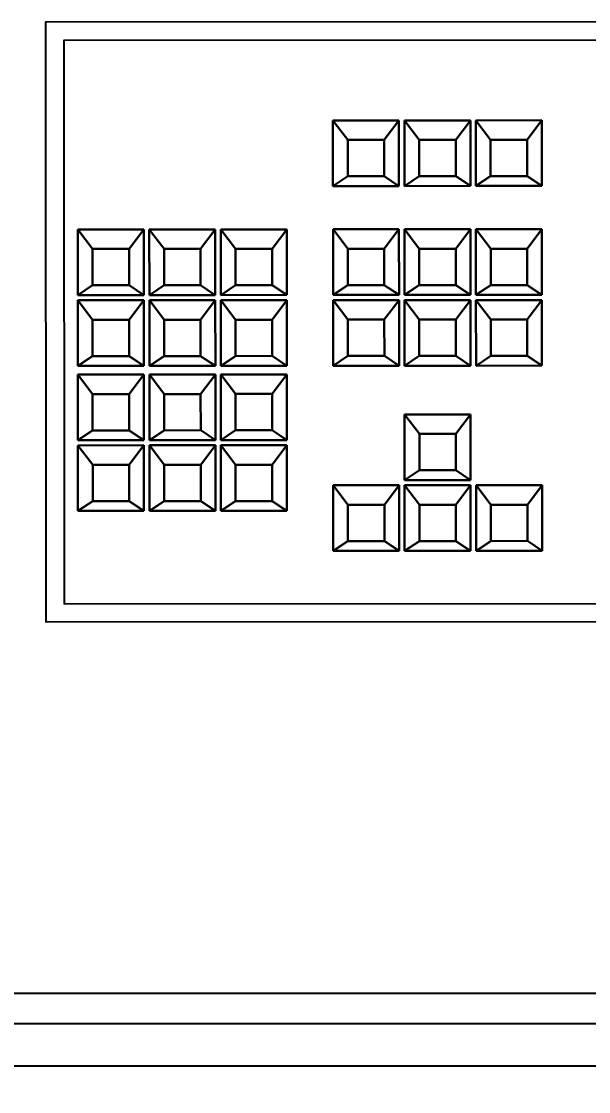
# Model space of a CAD drawing. Extents: x 13886 to 74789, y -750269 to -704302.
# Drawn here: x 51587.7 to 51742.9, y -737022.7 to -736729.6 of the extents above; entities that cross this region are included whole.
import ezdxf

# ---------------------------------------------------------------- set-up
doc = ezdxf.new("R2010")
doc.units = 0
doc.header["$LTSCALE"] = 10
doc.layers.get('0').update_dxf_attribs({"linetype": 'CONTINUOUS'})
doc.layers.get('DEFPOINTS').update_dxf_attribs({"linetype": 'CONTINUOUS'})
for name, color, linetype in [('___0', 250, 'CONTINUOUS'), ('___1', 7, 'CONTINUOUS'), ('____', 45, 'CONTINUOUS')]:
    doc.layers.add(name, color=color, linetype=linetype)
doc.styles.get("Standard").update_dxf_attribs({"font": 'NSimSun.ttf'})
doc.dimstyles.get("Standard").update_dxf_attribs({"dimtxt": 0.18, "dimasz": 0.18, "dimexe": 0.18, "dimexo": 0.0625, "dimgap": 0.09, "dimtad": 0, "dimtih": 1, "dimtoh": 1, "dimdec": 4, "dimzin": 0, "dimtxsty": 'STANDARD', "dimcen": 0.09, "dimazin": 3, "dimtfac": 1, "dimtdec": 4, "dimtofl": 0, "dimtmove": 0, "dimatfit": 3, "dimtolj": 1, "dimtzin": 0})

# ---------------------------------------------------------------- blocks, each defined once
blk = doc.blocks.new('_ARCHTICK')
at = {"color": 0, "linetype": 'BYBLOCK', "const_width": 0.15}
blk.add_lwpolyline([(-0.5, -0.5), (0.5, 0.5)], dxfattribs=at)
blk = doc.blocks.new('*D1900')
at = {"layer": '___1', "color": 250, "ltscale": 60}
for p, q in [((51194.39, -737055.75), (51194.39, -737280)), ((52394.39, -737055.75), (52394.39, -737280)), ((51164.39, -737240), (52424.39, -737240))]:
    blk.add_line(p, q, dxfattribs=at)
at = {"layer": 'DEFPOINTS', "color": 0, "ltscale": 60}
for p in [(51194.39, -737015.75), (52394.39, -737015.75), (52394.39, -737240)]:
    blk.add_point(p, dxfattribs=at)
at = {"layer": '___1', "color": 250, "ltscale": 60, "xscale": 20, "yscale": 20, "zscale": 20, "rotation": 180}
blk.add_blockref('_ARCHTICK', (51194.39, -737240), dxfattribs=at)
at = {"layer": '___1', "color": 250, "ltscale": 60, "xscale": 20, "yscale": 20, "zscale": 20}
blk.add_blockref('_ARCHTICK', (52394.39, -737240), dxfattribs=at)
at = {"layer": '___1', "color": 8, "ltscale": 60, "insert": (51794.39, -737185), "char_height": 100, "attachment_point": 5}
blk.add_mtext('\\A1;1200', dxfattribs=at)

msp = doc.modelspace()

# ---------------------------------------------------------------- linework, layer by layer
at = {"color": 252}
for points in [[(52042.31, -736729.65), (51594.3, -736729.89), (51594.39, -736894.08), (52042.4, -736893.84)], [(52037.31, -736734.65), (51599.3, -736734.89), (51599.38, -736889.08), (52037.39, -736888.84)]]:
    msp.add_lwpolyline(points, close=True, dxfattribs=at)
at = {"layer": '___0'}
msp.add_line((51194.39, -737004.06), (52364.39, -737004.06), dxfattribs=at)
for points, invisible_edges in [([(51677, -736762.1, 15.22), (51672.96, -736756.76, 2.42), (51691.02, -736756.75, 2.42)], 12), ([(51691.03, -736774.72, 0.61), (51691.02, -736756.75, 2.42), (51672.96, -736756.76, 2.42)], 12), ([(51677, -736772.04, 14.22), (51672.97, -736774.73, 0.61), (51672.96, -736756.76, 2.42)], 12), ([(51677, -736772.04, 14.22), (51672.96, -736756.76, 2.42), (51677, -736762.1, 15.22)], 1), ([(51691.03, -736774.72, 0.61), (51672.96, -736756.76, 2.42), (51672.97, -736774.73, 0.61)], 1), ([(51677, -736762.1, 15.22), (51691.02, -736756.75, 2.42), (51686.99, -736762.09, 15.22)], 1), ([(51686.99, -736762.09, 15.22), (51691.02, -736756.75, 2.42), (51691.03, -736774.72, 0.61)], 12), ([(51696.56, -736762.09, 15.22), (51692.53, -736756.75, 2.42), (51710.59, -736756.74, 2.42)], 12), ([(51710.6, -736774.71, 0.61), (51710.59, -736756.74, 2.42), (51692.53, -736756.75, 2.42)], 12), ([(51696.57, -736772.03, 14.22), (51692.54, -736774.72, 0.61), (51692.53, -736756.75, 2.42)], 12), ([(51696.57, -736772.03, 14.22), (51692.53, -736756.75, 2.42), (51696.56, -736762.09, 15.22)], 1), ([(51710.6, -736774.71, 0.61), (51692.53, -736756.75, 2.42), (51692.54, -736774.72, 0.61)], 1), ([(51696.56, -736762.09, 15.22), (51710.59, -736756.74, 2.42), (51706.56, -736762.08, 15.22)], 1), ([(51706.56, -736762.08, 15.22), (51710.59, -736756.74, 2.42), (51710.6, -736774.71, 0.61)], 12), ([(51716.13, -736762.08, 15.22), (51712.09, -736756.74, 2.42), (51730.15, -736756.73, 2.42)], 12), ([(51730.16, -736774.7, 0.61), (51730.15, -736756.73, 2.42), (51712.09, -736756.74, 2.42)], 12), ([(51716.13, -736772.02, 14.22), (51712.1, -736774.71, 0.61), (51712.09, -736756.74, 2.42)], 12), ([(51716.13, -736772.02, 14.22), (51712.09, -736756.74, 2.42), (51716.13, -736762.08, 15.22)], 1), ([(51730.16, -736774.7, 0.61), (51712.09, -736756.74, 2.42), (51712.1, -736774.71, 0.61)], 1), ([(51716.13, -736762.08, 15.22), (51730.15, -736756.73, 2.42), (51726.13, -736762.07, 15.22)], 1), ([(51726.13, -736762.07, 15.22), (51730.15, -736756.73, 2.42), (51730.16, -736774.7, 0.61)], 12), ([(51687, -736772.04, 14.22), (51677, -736762.1, 15.22), (51686.99, -736762.09, 15.22)], 1), ([(51687, -736772.04, 14.22), (51677, -736772.04, 14.22), (51677, -736762.1, 15.22)], 12), ([(51686.99, -736762.09, 15.22), (51691.03, -736774.72, 0.61), (51687, -736772.04, 14.22)], 1), ([(51706.56, -736772.03, 14.22), (51696.56, -736762.09, 15.22), (51706.56, -736762.08, 15.22)], 1), ([(51706.56, -736772.03, 14.22), (51696.57, -736772.03, 14.22), (51696.56, -736762.09, 15.22)], 12), ([(51706.56, -736762.08, 15.22), (51710.6, -736774.71, 0.61), (51706.56, -736772.03, 14.22)], 1), ([(51726.13, -736772.02, 14.22), (51716.13, -736762.08, 15.22), (51726.13, -736762.07, 15.22)], 1), ([(51726.13, -736772.02, 14.22), (51716.13, -736772.02, 14.22), (51716.13, -736762.08, 15.22)], 12), ([(51726.13, -736762.07, 15.22), (51730.16, -736774.7, 0.61), (51726.13, -736772.02, 14.22)], 1), ([(51687, -736772.04, 14.22), (51691.03, -736774.72, 0.61), (51672.97, -736774.73, 0.61)], 12), ([(51687, -736772.04, 14.22), (51672.97, -736774.73, 0.61), (51677, -736772.04, 14.22)], 1), ([(51706.56, -736772.03, 14.22), (51710.6, -736774.71, 0.61), (51692.54, -736774.72, 0.61)], 12), ([(51706.56, -736772.03, 14.22), (51692.54, -736774.72, 0.61), (51696.57, -736772.03, 14.22)], 1), ([(51726.13, -736772.02, 14.22), (51730.16, -736774.7, 0.61), (51712.1, -736774.71, 0.61)], 12), ([(51726.13, -736772.02, 14.22), (51712.1, -736774.71, 0.61), (51716.13, -736772.02, 14.22)], 1), ([(51607.15, -736791.96, 12.22), (51603.11, -736786.62, -0.58), (51621.17, -736786.61, -0.58)], 12), ([(51621.18, -736804.58, -2.39), (51621.17, -736786.61, -0.58), (51603.11, -736786.62, -0.58)], 12), ([(51607.15, -736801.91, 11.22), (51603.12, -736804.59, -2.39), (51603.11, -736786.62, -0.58)], 12), ([(51607.15, -736801.91, 11.22), (51603.11, -736786.62, -0.58), (51607.15, -736791.96, 12.22)], 1), ([(51621.18, -736804.58, -2.39), (51603.11, -736786.62, -0.58), (51603.12, -736804.59, -2.39)], 1), ([(51607.15, -736791.96, 12.22), (51621.17, -736786.61, -0.58), (51617.14, -736791.95, 12.22)], 1), ([(51617.14, -736791.95, 12.22), (51621.17, -736786.61, -0.58), (51621.18, -736804.58, -2.39)], 12), ([(51626.71, -736791.95, 12.22), (51622.68, -736786.61, -0.58), (51640.74, -736786.6, -0.58)], 12), ([(51640.75, -736804.57, -2.39), (51640.74, -736786.6, -0.58), (51622.68, -736786.61, -0.58)], 12), ([(51626.72, -736801.89, 11.22), (51622.69, -736804.58, -2.39), (51622.68, -736786.61, -0.58)], 12), ([(51626.72, -736801.89, 11.22), (51622.68, -736786.61, -0.58), (51626.71, -736791.95, 12.22)], 1), ([(51640.75, -736804.57, -2.39), (51622.68, -736786.61, -0.58), (51622.69, -736804.58, -2.39)], 1), ([(51626.71, -736791.95, 12.22), (51640.74, -736786.6, -0.58), (51636.71, -736791.94, 12.22)], 1), ([(51636.71, -736791.94, 12.22), (51640.74, -736786.6, -0.58), (51640.75, -736804.57, -2.39)], 12), ([(51646.28, -736791.94, 12.22), (51642.24, -736786.6, -0.58), (51660.31, -736786.59, -0.58)], 12), ([(51660.32, -736804.56, -2.39), (51660.31, -736786.59, -0.58), (51642.24, -736786.6, -0.58)], 12), ([(51646.29, -736801.88, 11.22), (51642.25, -736804.57, -2.39), (51642.24, -736786.6, -0.58)], 12), ([(51646.29, -736801.88, 11.22), (51642.24, -736786.6, -0.58), (51646.28, -736791.94, 12.22)], 1), ([(51660.32, -736804.56, -2.39), (51642.24, -736786.6, -0.58), (51642.25, -736804.57, -2.39)], 1), ([(51646.28, -736791.94, 12.22), (51660.31, -736786.59, -0.58), (51656.28, -736791.93, 12.22)], 1), ([(51656.28, -736791.93, 12.22), (51660.31, -736786.59, -0.58), (51660.32, -736804.56, -2.39)], 12), ([(51677.01, -736791.92, 12.22), (51672.98, -736786.58, -0.58), (51691.04, -736786.57, -0.58)], 12), ([(51691.05, -736804.54, -2.39), (51691.04, -736786.57, -0.58), (51672.98, -736786.58, -0.58)], 12), ([(51677.02, -736801.87, 11.22), (51672.99, -736804.55, -2.39), (51672.98, -736786.58, -0.58)], 12), ([(51677.02, -736801.87, 11.22), (51672.98, -736786.58, -0.58), (51677.01, -736791.92, 12.22)], 1), ([(51691.05, -736804.54, -2.39), (51672.98, -736786.58, -0.58), (51672.99, -736804.55, -2.39)], 1), ([(51677.01, -736791.92, 12.22), (51691.04, -736786.57, -0.58), (51687.01, -736791.92, 12.22)], 1), ([(51687.01, -736791.92, 12.22), (51691.04, -736786.57, -0.58), (51691.05, -736804.54, -2.39)], 12), ([(51696.58, -736791.91, 12.22), (51692.54, -736786.57, -0.58), (51710.61, -736786.56, -0.58)], 12), ([(51710.61, -736804.53, -2.39), (51710.61, -736786.56, -0.58), (51692.54, -736786.57, -0.58)], 12), ([(51696.58, -736801.86, 11.22), (51692.55, -736804.54, -2.39), (51692.54, -736786.57, -0.58)], 12), ([(51696.58, -736801.86, 11.22), (51692.54, -736786.57, -0.58), (51696.58, -736791.91, 12.22)], 1), ([(51710.61, -736804.53, -2.39), (51692.54, -736786.57, -0.58), (51692.55, -736804.54, -2.39)], 1), ([(51696.58, -736791.91, 12.22), (51710.61, -736786.56, -0.58), (51706.58, -736791.9, 12.22)], 1), ([(51706.58, -736791.9, 12.22), (51710.61, -736786.56, -0.58), (51710.61, -736804.53, -2.39)], 12), ([(51716.15, -736791.9, 12.22), (51712.11, -736786.56, -0.58), (51730.17, -736786.55, -0.58)], 12), ([(51730.18, -736804.52, -2.39), (51730.17, -736786.55, -0.58), (51712.11, -736786.56, -0.58)], 12), ([(51716.15, -736801.85, 11.22), (51712.12, -736804.53, -2.39), (51712.11, -736786.56, -0.58)], 12), ([(51716.15, -736801.85, 11.22), (51712.11, -736786.56, -0.58), (51716.15, -736791.9, 12.22)], 1), ([(51730.18, -736804.52, -2.39), (51712.11, -736786.56, -0.58), (51712.12, -736804.53, -2.39)], 1), ([(51716.15, -736791.9, 12.22), (51730.17, -736786.55, -0.58), (51726.14, -736791.89, 12.22)], 1), ([(51726.14, -736791.89, 12.22), (51730.17, -736786.55, -0.58), (51730.18, -736804.52, -2.39)], 12), ([(51617.15, -736801.9, 11.22), (51607.15, -736791.96, 12.22), (51617.14, -736791.95, 12.22)], 1), ([(51617.15, -736801.9, 11.22), (51607.15, -736801.91, 11.22), (51607.15, -736791.96, 12.22)], 12), ([(51617.14, -736791.95, 12.22), (51621.18, -736804.58, -2.39), (51617.15, -736801.9, 11.22)], 1), ([(51636.72, -736801.89, 11.22), (51626.71, -736791.95, 12.22), (51636.71, -736791.94, 12.22)], 1), ([(51636.72, -736801.89, 11.22), (51626.72, -736801.89, 11.22), (51626.71, -736791.95, 12.22)], 12), ([(51636.71, -736791.94, 12.22), (51640.75, -736804.57, -2.39), (51636.72, -736801.89, 11.22)], 1), ([(51656.28, -736801.88, 11.22), (51646.28, -736791.94, 12.22), (51656.28, -736791.93, 12.22)], 1), ([(51656.28, -736801.88, 11.22), (51646.29, -736801.88, 11.22), (51646.28, -736791.94, 12.22)], 12), ([(51656.28, -736791.93, 12.22), (51660.32, -736804.56, -2.39), (51656.28, -736801.88, 11.22)], 1), ([(51687.02, -736801.86, 11.22), (51677.02, -736801.87, 11.22), (51677.01, -736791.92, 12.22)], 12), ([(51687.02, -736801.86, 11.22), (51677.01, -736791.92, 12.22), (51687.01, -736791.92, 12.22)], 1), ([(51687.01, -736791.92, 12.22), (51691.05, -736804.54, -2.39), (51687.02, -736801.86, 11.22)], 1), ([(51706.58, -736801.85, 11.22), (51696.58, -736791.91, 12.22), (51706.58, -736791.9, 12.22)], 1), ([(51706.58, -736801.85, 11.22), (51696.58, -736801.86, 11.22), (51696.58, -736791.91, 12.22)], 12), ([(51706.58, -736791.9, 12.22), (51710.61, -736804.53, -2.39), (51706.58, -736801.85, 11.22)], 1), ([(51726.15, -736801.84, 11.22), (51716.15, -736791.9, 12.22), (51726.14, -736791.89, 12.22)], 1), ([(51726.15, -736801.84, 11.22), (51716.15, -736801.85, 11.22), (51716.15, -736791.9, 12.22)], 12), ([(51726.14, -736791.89, 12.22), (51730.18, -736804.52, -2.39), (51726.15, -736801.84, 11.22)], 1), ([(51617.15, -736801.9, 11.22), (51621.18, -736804.58, -2.39), (51603.12, -736804.59, -2.39)], 12), ([(51617.15, -736801.9, 11.22), (51603.12, -736804.59, -2.39), (51607.15, -736801.91, 11.22)], 1), ([(51636.72, -736801.89, 11.22), (51640.75, -736804.57, -2.39), (51622.69, -736804.58, -2.39)], 12), ([(51636.72, -736801.89, 11.22), (51622.69, -736804.58, -2.39), (51626.72, -736801.89, 11.22)], 1), ([(51656.28, -736801.88, 11.22), (51660.32, -736804.56, -2.39), (51642.25, -736804.57, -2.39)], 12), ([(51656.28, -736801.88, 11.22), (51642.25, -736804.57, -2.39), (51646.29, -736801.88, 11.22)], 1), ([(51687.02, -736801.86, 11.22), (51691.05, -736804.54, -2.39), (51672.99, -736804.55, -2.39)], 12), ([(51687.02, -736801.86, 11.22), (51672.99, -736804.55, -2.39), (51677.02, -736801.87, 11.22)], 1), ([(51706.58, -736801.85, 11.22), (51710.61, -736804.53, -2.39), (51692.55, -736804.54, -2.39)], 12), ([(51706.58, -736801.85, 11.22), (51692.55, -736804.54, -2.39), (51696.58, -736801.86, 11.22)], 1), ([(51726.15, -736801.84, 11.22), (51730.18, -736804.52, -2.39), (51712.12, -736804.53, -2.39)], 12), ([(51726.15, -736801.84, 11.22), (51712.12, -736804.53, -2.39), (51716.15, -736801.85, 11.22)], 1), ([(51607.16, -736811.34, 10.27), (51603.12, -736806, -2.53), (51621.18, -736805.99, -2.53)], 12), ([(51621.19, -736823.97, -4.34), (51621.18, -736805.99, -2.53), (51603.12, -736806, -2.53)], 12), ([(51607.16, -736821.29, 9.26), (51603.12, -736806, -2.53), (51607.16, -736811.34, 10.27)], 1), ([(51607.16, -736821.29, 9.26), (51603.13, -736823.97, -4.34), (51603.12, -736806, -2.53)], 12), ([(51621.19, -736823.97, -4.34), (51603.12, -736806, -2.53), (51603.13, -736823.97, -4.34)], 1), ([(51607.16, -736811.34, 10.27), (51621.18, -736805.99, -2.53), (51617.15, -736811.34, 10.27)], 1), ([(51617.15, -736811.34, 10.27), (51621.18, -736805.99, -2.53), (51621.19, -736823.97, -4.34)], 12), ([(51626.72, -736811.33, 10.27), (51622.69, -736805.99, -2.53), (51640.75, -736805.98, -2.53)], 12), ([(51640.76, -736823.95, -4.34), (51640.75, -736805.98, -2.53), (51622.69, -736805.99, -2.53)], 12), ([(51626.73, -736821.28, 9.26), (51622.69, -736805.99, -2.53), (51626.72, -736811.33, 10.27)], 1), ([(51626.73, -736821.28, 9.26), (51622.7, -736823.96, -4.34), (51622.69, -736805.99, -2.53)], 12), ([(51640.76, -736823.95, -4.34), (51622.69, -736805.99, -2.53), (51622.7, -736823.96, -4.34)], 1), ([(51626.72, -736811.33, 10.27), (51640.75, -736805.98, -2.53), (51636.72, -736811.33, 10.27)], 1), ([(51636.72, -736811.33, 10.27), (51640.75, -736805.98, -2.53), (51640.76, -736823.95, -4.34)], 12), ([(51646.29, -736811.32, 10.27), (51642.26, -736805.98, -2.53), (51660.32, -736805.97, -2.53)], 12), ([(51660.33, -736823.94, -4.34), (51660.32, -736805.97, -2.53), (51642.26, -736805.98, -2.53)], 12), ([(51646.3, -736821.27, 9.26), (51642.26, -736805.98, -2.53), (51646.29, -736811.32, 10.27)], 1), ([(51646.3, -736821.27, 9.26), (51642.27, -736823.95, -4.34), (51642.26, -736805.98, -2.53)], 12), ([(51660.33, -736823.94, -4.34), (51642.26, -736805.98, -2.53), (51642.27, -736823.95, -4.34)], 1), ([(51646.29, -736811.32, 10.27), (51660.32, -736805.97, -2.53), (51656.29, -736811.32, 10.27)], 1), ([(51656.29, -736811.32, 10.27), (51660.32, -736805.97, -2.53), (51660.33, -736823.94, -4.34)], 12), ([(51677.02, -736811.31, 10.27), (51672.99, -736805.97, -2.53), (51691.05, -736805.96, -2.53)], 12), ([(51691.06, -736823.93, -4.34), (51691.05, -736805.96, -2.53), (51672.99, -736805.97, -2.53)], 12), ([(51677.03, -736821.25, 9.26), (51672.99, -736805.97, -2.53), (51677.02, -736811.31, 10.27)], 1), ([(51677.03, -736821.25, 9.26), (51673, -736823.94, -4.34), (51672.99, -736805.97, -2.53)], 12), ([(51691.06, -736823.93, -4.34), (51672.99, -736805.97, -2.53), (51673, -736823.94, -4.34)], 1), ([(51677.02, -736811.31, 10.27), (51691.05, -736805.96, -2.53), (51687.02, -736811.3, 10.27)], 1), ([(51687.02, -736811.3, 10.27), (51691.05, -736805.96, -2.53), (51691.06, -736823.93, -4.34)], 12), ([(51696.59, -736811.29, 10.27), (51692.55, -736805.96, -2.53), (51710.62, -736805.95, -2.53)], 12), ([(51710.63, -736823.92, -4.34), (51710.62, -736805.95, -2.53), (51692.55, -736805.96, -2.53)], 12), ([(51696.59, -736821.24, 9.26), (51692.55, -736805.96, -2.53), (51696.59, -736811.29, 10.27)], 1), ([(51696.59, -736821.24, 9.26), (51692.56, -736823.93, -4.34), (51692.55, -736805.96, -2.53)], 12), ([(51710.63, -736823.92, -4.34), (51692.55, -736805.96, -2.53), (51692.56, -736823.93, -4.34)], 1), ([(51696.59, -736811.29, 10.27), (51710.62, -736805.95, -2.53), (51706.59, -736811.29, 10.27)], 1), ([(51706.59, -736811.29, 10.27), (51710.62, -736805.95, -2.53), (51710.63, -736823.92, -4.34)], 12), ([(51716.16, -736811.28, 10.27), (51712.12, -736805.95, -2.53), (51730.18, -736805.94, -2.53)], 12), ([(51730.19, -736823.91, -4.34), (51730.18, -736805.94, -2.53), (51712.12, -736805.95, -2.53)], 12), ([(51716.16, -736821.23, 9.26), (51712.12, -736805.95, -2.53), (51716.16, -736811.28, 10.27)], 1), ([(51716.16, -736821.23, 9.26), (51712.13, -736823.92, -4.34), (51712.12, -736805.95, -2.53)], 12), ([(51730.19, -736823.91, -4.34), (51712.12, -736805.95, -2.53), (51712.13, -736823.92, -4.34)], 1), ([(51716.16, -736811.28, 10.27), (51730.18, -736805.94, -2.53), (51726.15, -736811.28, 10.27)], 1), ([(51726.15, -736811.28, 10.27), (51730.18, -736805.94, -2.53), (51730.19, -736823.91, -4.34)], 12), ([(51617.16, -736821.28, 9.26), (51607.16, -736821.29, 9.26), (51607.16, -736811.34, 10.27)], 12), ([(51617.16, -736821.28, 9.26), (51607.16, -736811.34, 10.27), (51617.15, -736811.34, 10.27)], 1), ([(51617.15, -736811.34, 10.27), (51621.19, -736823.97, -4.34), (51617.16, -736821.28, 9.26)], 1), ([(51636.73, -736821.27, 9.26), (51626.73, -736821.28, 9.26), (51626.72, -736811.33, 10.27)], 12), ([(51636.73, -736821.27, 9.26), (51626.72, -736811.33, 10.27), (51636.72, -736811.33, 10.27)], 1), ([(51636.72, -736811.33, 10.27), (51640.76, -736823.95, -4.34), (51636.73, -736821.27, 9.26)], 1), ([(51656.29, -736821.26, 9.26), (51646.3, -736821.27, 9.26), (51646.29, -736811.32, 10.27)], 12), ([(51656.29, -736821.26, 9.26), (51646.29, -736811.32, 10.27), (51656.29, -736811.32, 10.27)], 1), ([(51656.29, -736811.32, 10.27), (51660.33, -736823.94, -4.34), (51656.29, -736821.26, 9.26)], 1), ([(51687.03, -736821.25, 9.26), (51677.02, -736811.31, 10.27), (51687.02, -736811.3, 10.27)], 1), ([(51687.03, -736821.25, 9.26), (51677.03, -736821.25, 9.26), (51677.02, -736811.31, 10.27)], 12), ([(51687.02, -736811.3, 10.27), (51691.06, -736823.93, -4.34), (51687.03, -736821.25, 9.26)], 1), ([(51706.59, -736821.24, 9.26), (51696.59, -736821.24, 9.26), (51696.59, -736811.29, 10.27)], 12), ([(51706.59, -736821.24, 9.26), (51696.59, -736811.29, 10.27), (51706.59, -736811.29, 10.27)], 1), ([(51706.59, -736811.29, 10.27), (51710.63, -736823.92, -4.34), (51706.59, -736821.24, 9.26)], 1), ([(51726.16, -736821.23, 9.26), (51716.16, -736821.23, 9.26), (51716.16, -736811.28, 10.27)], 12), ([(51726.16, -736821.23, 9.26), (51716.16, -736811.28, 10.27), (51726.15, -736811.28, 10.27)], 1), ([(51726.15, -736811.28, 10.27), (51730.19, -736823.91, -4.34), (51726.16, -736821.23, 9.26)], 1), ([(51617.16, -736821.28, 9.26), (51621.19, -736823.97, -4.34), (51603.13, -736823.97, -4.34)], 12), ([(51617.16, -736821.28, 9.26), (51603.13, -736823.97, -4.34), (51607.16, -736821.29, 9.26)], 1), ([(51636.73, -736821.27, 9.26), (51640.76, -736823.95, -4.34), (51622.7, -736823.96, -4.34)], 12), ([(51636.73, -736821.27, 9.26), (51622.7, -736823.96, -4.34), (51626.73, -736821.28, 9.26)], 1), ([(51656.29, -736821.26, 9.26), (51660.33, -736823.94, -4.34), (51642.27, -736823.95, -4.34)], 12), ([(51656.29, -736821.26, 9.26), (51642.27, -736823.95, -4.34), (51646.3, -736821.27, 9.26)], 1), ([(51687.03, -736821.25, 9.26), (51691.06, -736823.93, -4.34), (51673, -736823.94, -4.34)], 12), ([(51687.03, -736821.25, 9.26), (51673, -736823.94, -4.34), (51677.03, -736821.25, 9.26)], 1), ([(51706.59, -736821.24, 9.26), (51710.63, -736823.92, -4.34), (51692.56, -736823.93, -4.34)], 12), ([(51706.59, -736821.24, 9.26), (51692.56, -736823.93, -4.34), (51696.59, -736821.24, 9.26)], 1), ([(51726.16, -736821.23, 9.26), (51730.19, -736823.91, -4.34), (51712.13, -736823.92, -4.34)], 12), ([(51726.16, -736821.23, 9.26), (51712.13, -736823.92, -4.34), (51716.16, -736821.23, 9.26)], 1), ([(51607.17, -736831.68, 8.22), (51603.13, -736826.34, -4.58), (51621.2, -736826.33, -4.58)], 12), ([(51621.2, -736844.3, -6.39), (51621.2, -736826.33, -4.58), (51603.13, -736826.34, -4.58)], 12), ([(51607.17, -736841.63, 7.22), (51603.13, -736826.34, -4.58), (51607.17, -736831.68, 8.22)], 1), ([(51607.17, -736841.63, 7.22), (51603.14, -736844.31, -6.39), (51603.13, -736826.34, -4.58)], 12), ([(51621.2, -736844.3, -6.39), (51603.13, -736826.34, -4.58), (51603.14, -736844.31, -6.39)], 1), ([(51607.17, -736831.68, 8.22), (51621.2, -736826.33, -4.58), (51617.17, -736831.68, 8.22)], 1), ([(51617.17, -736831.68, 8.22), (51621.2, -736826.33, -4.58), (51621.2, -736844.3, -6.39)], 12), ([(51626.74, -736831.67, 8.22), (51622.7, -736826.33, -4.58), (51640.76, -736826.32, -4.58)], 12), ([(51640.77, -736844.29, -6.39), (51640.76, -736826.32, -4.58), (51622.7, -736826.33, -4.58)], 12), ([(51626.74, -736841.62, 7.22), (51622.7, -736826.33, -4.58), (51626.74, -736831.67, 8.22)], 1), ([(51626.74, -736841.62, 7.22), (51622.71, -736844.3, -6.39), (51622.7, -736826.33, -4.58)], 12), ([(51640.77, -736844.29, -6.39), (51622.7, -736826.33, -4.58), (51622.71, -736844.3, -6.39)], 1), ([(51626.74, -736831.67, 8.22), (51640.76, -736826.32, -4.58), (51636.73, -736831.67, 8.22)], 1), ([(51636.73, -736831.67, 8.22), (51640.76, -736826.32, -4.58), (51640.77, -736844.29, -6.39)], 12), ([(51646.3, -736831.66, 8.22), (51642.27, -736826.32, -4.58), (51660.33, -736826.31, -4.58)], 12), ([(51660.34, -736844.28, -6.39), (51660.33, -736826.31, -4.58), (51642.27, -736826.32, -4.58)], 12), ([(51646.31, -736841.61, 7.22), (51642.27, -736826.32, -4.58), (51646.3, -736831.66, 8.22)], 1), ([(51646.31, -736841.61, 7.22), (51642.28, -736844.29, -6.39), (51642.27, -736826.32, -4.58)], 12), ([(51660.34, -736844.28, -6.39), (51642.27, -736826.32, -4.58), (51642.28, -736844.29, -6.39)], 1), ([(51646.3, -736831.66, 8.22), (51660.33, -736826.31, -4.58), (51656.3, -736831.65, 8.22)], 1), ([(51656.3, -736831.65, 8.22), (51660.33, -736826.31, -4.58), (51660.34, -736844.28, -6.39)], 12), ([(51617.17, -736841.62, 7.22), (51607.17, -736841.63, 7.22), (51607.17, -736831.68, 8.22)], 12), ([(51617.17, -736841.62, 7.22), (51607.17, -736831.68, 8.22), (51617.17, -736831.68, 8.22)], 1), ([(51617.17, -736831.68, 8.22), (51621.2, -736844.3, -6.39), (51617.17, -736841.62, 7.22)], 1), ([(51636.74, -736841.61, 7.22), (51626.74, -736841.62, 7.22), (51626.74, -736831.67, 8.22)], 12), ([(51636.74, -736841.61, 7.22), (51626.74, -736831.67, 8.22), (51636.73, -736831.67, 8.22)], 1), ([(51636.73, -736831.67, 8.22), (51640.77, -736844.29, -6.39), (51636.74, -736841.61, 7.22)], 1), ([(51656.3, -736841.6, 7.22), (51646.3, -736831.66, 8.22), (51656.3, -736831.65, 8.22)], 1), ([(51656.3, -736841.6, 7.22), (51646.31, -736841.61, 7.22), (51646.3, -736831.66, 8.22)], 12), ([(51656.3, -736831.65, 8.22), (51660.34, -736844.28, -6.39), (51656.3, -736841.6, 7.22)], 1), ([(51696.61, -736842.61, 7.11), (51692.57, -736837.27, -5.69), (51710.63, -736837.26, -5.69)], 12), ([(51710.64, -736855.23, -7.5), (51710.63, -736837.26, -5.69), (51692.57, -736837.27, -5.69)], 12), ([(51696.61, -736852.56, 6.11), (51692.57, -736837.27, -5.69), (51696.61, -736842.61, 7.11)], 1), ([(51710.64, -736855.23, -7.5), (51692.57, -736837.27, -5.69), (51692.58, -736855.24, -7.5)], 1), ([(51696.61, -736852.56, 6.11), (51692.58, -736855.24, -7.5), (51692.57, -736837.27, -5.69)], 12), ([(51696.61, -736842.61, 7.11), (51710.63, -736837.26, -5.69), (51706.6, -736842.6, 7.11)], 1), ([(51706.6, -736842.6, 7.11), (51710.63, -736837.26, -5.69), (51710.64, -736855.23, -7.5)], 12), ([(51617.17, -736841.62, 7.22), (51621.2, -736844.3, -6.39), (51603.14, -736844.31, -6.39)], 12), ([(51617.17, -736841.62, 7.22), (51603.14, -736844.31, -6.39), (51607.17, -736841.63, 7.22)], 1), ([(51636.74, -736841.61, 7.22), (51640.77, -736844.29, -6.39), (51622.71, -736844.3, -6.39)], 12), ([(51636.74, -736841.61, 7.22), (51622.71, -736844.3, -6.39), (51626.74, -736841.62, 7.22)], 1), ([(51656.3, -736841.6, 7.22), (51660.34, -736844.28, -6.39), (51642.28, -736844.29, -6.39)], 12), ([(51656.3, -736841.6, 7.22), (51642.28, -736844.29, -6.39), (51646.31, -736841.61, 7.22)], 1), ([(51706.61, -736852.55, 6.11), (51696.61, -736842.61, 7.11), (51706.6, -736842.6, 7.11)], 1), ([(51706.61, -736852.55, 6.11), (51696.61, -736852.56, 6.11), (51696.61, -736842.61, 7.11)], 12), ([(51706.6, -736842.6, 7.11), (51710.64, -736855.23, -7.5), (51706.61, -736852.55, 6.11)], 1), ([(51621.22, -736863.69, -8.34), (51621.21, -736845.72, -6.53), (51603.14, -736845.73, -6.53)], 12), ([(51607.18, -736851.07, 6.27), (51603.14, -736845.73, -6.53), (51621.21, -736845.72, -6.53)], 12), ([(51621.22, -736863.69, -8.34), (51603.14, -736845.73, -6.53), (51603.15, -736863.7, -8.34)], 1), ([(51607.18, -736861.01, 5.26), (51603.15, -736863.7, -8.34), (51603.14, -736845.73, -6.53)], 12), ([(51607.18, -736861.01, 5.26), (51603.14, -736845.73, -6.53), (51607.18, -736851.07, 6.27)], 1), ([(51607.18, -736851.07, 6.27), (51621.21, -736845.72, -6.53), (51617.18, -736851.06, 6.27)], 1), ([(51617.18, -736851.06, 6.27), (51621.21, -736845.72, -6.53), (51621.22, -736863.69, -8.34)], 12), ([(51640.78, -736863.68, -8.34), (51640.77, -736845.71, -6.53), (51622.71, -736845.72, -6.53)], 12), ([(51626.75, -736851.06, 6.27), (51622.71, -736845.72, -6.53), (51640.77, -736845.71, -6.53)], 12), ([(51640.78, -736863.68, -8.34), (51622.71, -736845.72, -6.53), (51622.72, -736863.69, -8.34)], 1), ([(51626.75, -736861, 5.26), (51622.72, -736863.69, -8.34), (51622.71, -736845.72, -6.53)], 12), ([(51626.75, -736861, 5.26), (51622.71, -736845.72, -6.53), (51626.75, -736851.06, 6.27)], 1), ([(51626.75, -736851.06, 6.27), (51640.77, -736845.71, -6.53), (51636.74, -736851.05, 6.27)], 1), ([(51636.74, -736851.05, 6.27), (51640.77, -736845.71, -6.53), (51640.78, -736863.68, -8.34)], 12), ([(51660.35, -736863.67, -8.34), (51660.34, -736845.7, -6.53), (51642.28, -736845.71, -6.53)], 12), ([(51646.31, -736851.04, 6.27), (51642.28, -736845.71, -6.53), (51660.34, -736845.7, -6.53)], 12), ([(51660.35, -736863.67, -8.34), (51642.28, -736845.71, -6.53), (51642.29, -736863.68, -8.34)], 1), ([(51646.32, -736860.99, 5.26), (51642.29, -736863.68, -8.34), (51642.28, -736845.71, -6.53)], 12), ([(51646.32, -736860.99, 5.26), (51642.28, -736845.71, -6.53), (51646.31, -736851.04, 6.27)], 1), ([(51646.31, -736851.04, 6.27), (51660.34, -736845.7, -6.53), (51656.31, -736851.04, 6.27)], 1), ([(51656.31, -736851.04, 6.27), (51660.34, -736845.7, -6.53), (51660.35, -736863.67, -8.34)], 12), ([(51617.18, -736861.01, 5.26), (51607.18, -736851.07, 6.27), (51617.18, -736851.06, 6.27)], 1), ([(51617.18, -736861.01, 5.26), (51607.18, -736861.01, 5.26), (51607.18, -736851.07, 6.27)], 12), ([(51617.18, -736851.06, 6.27), (51621.22, -736863.69, -8.34), (51617.18, -736861.01, 5.26)], 1), ([(51636.75, -736861, 5.26), (51626.75, -736851.06, 6.27), (51636.74, -736851.05, 6.27)], 1), ([(51636.75, -736861, 5.26), (51626.75, -736861, 5.26), (51626.75, -736851.06, 6.27)], 12), ([(51636.74, -736851.05, 6.27), (51640.78, -736863.68, -8.34), (51636.75, -736861, 5.26)], 1), ([(51656.31, -736860.99, 5.26), (51646.32, -736860.99, 5.26), (51646.31, -736851.04, 6.27)], 12), ([(51656.31, -736860.99, 5.26), (51646.31, -736851.04, 6.27), (51656.31, -736851.04, 6.27)], 1), ([(51656.31, -736851.04, 6.27), (51660.35, -736863.67, -8.34), (51656.31, -736860.99, 5.26)], 1), ([(51706.61, -736852.55, 6.11), (51710.64, -736855.23, -7.5), (51692.58, -736855.24, -7.5)], 12), ([(51706.61, -736852.55, 6.11), (51692.58, -736855.24, -7.5), (51696.61, -736852.56, 6.11)], 1), ([(51691.09, -736874.63, -9.45), (51691.08, -736856.65, -7.64), (51673.02, -736856.66, -7.64)], 12), ([(51677.05, -736862, 5.16), (51673.02, -736856.66, -7.64), (51691.08, -736856.65, -7.64)], 12), ([(51691.09, -736874.63, -9.45), (51673.02, -736856.66, -7.64), (51673.03, -736874.63, -9.45)], 1), ([(51677.06, -736871.95, 4.16), (51673.03, -736874.63, -9.45), (51673.02, -736856.66, -7.64)], 12), ([(51677.06, -736871.95, 4.16), (51673.02, -736856.66, -7.64), (51677.05, -736862, 5.16)], 1), ([(51677.05, -736862, 5.16), (51691.08, -736856.65, -7.64), (51687.05, -736862, 5.16)], 1), ([(51687.05, -736862, 5.16), (51691.08, -736856.65, -7.64), (51691.09, -736874.63, -9.45)], 12), ([(51710.65, -736874.61, -9.45), (51710.64, -736856.64, -7.64), (51692.58, -736856.65, -7.64)], 12), ([(51696.62, -736861.99, 5.16), (51692.58, -736856.65, -7.64), (51710.64, -736856.64, -7.64)], 12), ([(51710.65, -736874.61, -9.45), (51692.58, -736856.65, -7.64), (51692.59, -736874.62, -9.45)], 1), ([(51696.62, -736871.94, 4.16), (51692.59, -736874.62, -9.45), (51692.58, -736856.65, -7.64)], 12), ([(51696.62, -736871.94, 4.16), (51692.58, -736856.65, -7.64), (51696.62, -736861.99, 5.16)], 1), ([(51696.62, -736861.99, 5.16), (51710.64, -736856.64, -7.64), (51706.61, -736861.99, 5.16)], 1), ([(51706.61, -736861.99, 5.16), (51710.64, -736856.64, -7.64), (51710.65, -736874.61, -9.45)], 12), ([(51730.22, -736874.6, -9.45), (51730.21, -736856.63, -7.64), (51712.15, -736856.64, -7.64)], 12), ([(51716.18, -736861.98, 5.16), (51712.15, -736856.64, -7.64), (51730.21, -736856.63, -7.64)], 12), ([(51730.22, -736874.6, -9.45), (51712.15, -736856.64, -7.64), (51712.16, -736874.61, -9.45)], 1), ([(51716.19, -736871.93, 4.16), (51712.16, -736874.61, -9.45), (51712.15, -736856.64, -7.64)], 12), ([(51716.19, -736871.93, 4.16), (51712.15, -736856.64, -7.64), (51716.18, -736861.98, 5.16)], 1), ([(51716.18, -736861.98, 5.16), (51730.21, -736856.63, -7.64), (51726.18, -736861.98, 5.16)], 1), ([(51726.18, -736861.98, 5.16), (51730.21, -736856.63, -7.64), (51730.22, -736874.6, -9.45)], 12), ([(51617.18, -736861.01, 5.26), (51621.22, -736863.69, -8.34), (51603.15, -736863.7, -8.34)], 12), ([(51617.18, -736861.01, 5.26), (51603.15, -736863.7, -8.34), (51607.18, -736861.01, 5.26)], 1), ([(51636.75, -736861, 5.26), (51640.78, -736863.68, -8.34), (51622.72, -736863.69, -8.34)], 12), ([(51636.75, -736861, 5.26), (51622.72, -736863.69, -8.34), (51626.75, -736861, 5.26)], 1), ([(51656.31, -736860.99, 5.26), (51660.35, -736863.67, -8.34), (51642.29, -736863.68, -8.34)], 12), ([(51656.31, -736860.99, 5.26), (51642.29, -736863.68, -8.34), (51646.32, -736860.99, 5.26)], 1), ([(51687.05, -736871.94, 4.16), (51677.06, -736871.95, 4.16), (51677.05, -736862, 5.16)], 12), ([(51687.05, -736871.94, 4.16), (51677.05, -736862, 5.16), (51687.05, -736862, 5.16)], 1), ([(51687.05, -736862, 5.16), (51691.09, -736874.63, -9.45), (51687.05, -736871.94, 4.16)], 1), ([(51706.62, -736871.93, 4.16), (51696.62, -736871.94, 4.16), (51696.62, -736861.99, 5.16)], 12), ([(51706.62, -736871.93, 4.16), (51696.62, -736861.99, 5.16), (51706.61, -736861.99, 5.16)], 1), ([(51706.61, -736861.99, 5.16), (51710.65, -736874.61, -9.45), (51706.62, -736871.93, 4.16)], 1), ([(51726.19, -736871.92, 4.16), (51716.19, -736871.93, 4.16), (51716.18, -736861.98, 5.16)], 12), ([(51726.19, -736871.92, 4.16), (51716.18, -736861.98, 5.16), (51726.18, -736861.98, 5.16)], 1), ([(51726.18, -736861.98, 5.16), (51730.22, -736874.6, -9.45), (51726.19, -736871.92, 4.16)], 1), ([(51687.05, -736871.94, 4.16), (51691.09, -736874.63, -9.45), (51673.03, -736874.63, -9.45)], 12), ([(51687.05, -736871.94, 4.16), (51673.03, -736874.63, -9.45), (51677.06, -736871.95, 4.16)], 1), ([(51706.62, -736871.93, 4.16), (51710.65, -736874.61, -9.45), (51692.59, -736874.62, -9.45)], 12), ([(51706.62, -736871.93, 4.16), (51692.59, -736874.62, -9.45), (51696.62, -736871.94, 4.16)], 1), ([(51726.19, -736871.92, 4.16), (51730.22, -736874.6, -9.45), (51712.16, -736874.61, -9.45)], 12), ([(51726.19, -736871.92, 4.16), (51712.16, -736874.61, -9.45), (51716.19, -736871.93, 4.16)], 1)]:
    msp.add_3dface(points, dxfattribs=dict(at, invisible_edges=invisible_edges))
at = {"layer": '____', "ltscale": 60}
for p, q in [((51194.39, -736995.75), (52394.39, -736995.75)), ((52394.39, -737015.75), (51194.39, -737015.75))]:
    msp.add_line(p, q, dxfattribs=at)

# ---------------------------------------------------------------- dimensions: what is measured, and where the dimension line sits
at = {"layer": '___1', "ltscale": 60}
dim = msp.add_linear_dim(base=(52394.39, -737240), p1=(51194.39, -737015.75), p2=(52394.39, -737015.75), dimstyle='STANDARD', override={"dimtxt": 100, "dimasz": 20, "dimexe": 40, "dimexo": 40, "dimgap": 5, "dimtad": 1, "dimtih": 0, "dimtoh": 0, "dimdec": 0, "dimrnd": 5, "dimblk1": 'ARCHTICK', "dimblk2": 'ARCHTICK', "dimsah": 1, "dimdle": 30, "dimclrd": 250, "dimclre": 250, "dimclrt": 8, "dimtdec": 0, "dimtmove": 1, "dimldrblk": 'ARCHTICK', "dimfxl": 15, "dimarcsym": 1}, dxfattribs=at)
dim.commit()
dim.dimension.update_dxf_attribs({"geometry": '*D1900', "text_midpoint": (51794.39, -737185)})

doc.saveas('drawing.dxf')
